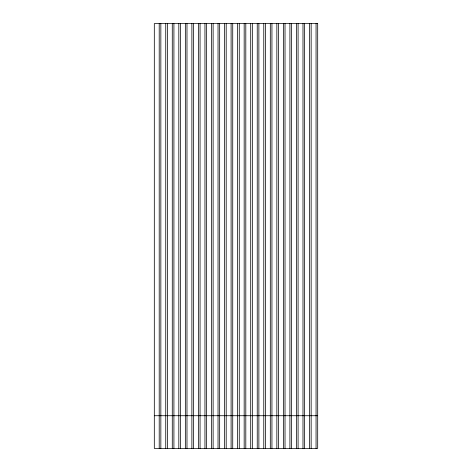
<?xml version="1.0" encoding="UTF-8"?>
<svg xmlns="http://www.w3.org/2000/svg" width="472" height="472" viewBox="0 0 472 472"><rect width="100%" height="100%" fill="white"/><g stroke="black" fill="none" stroke-linecap="round" stroke-linejoin="round"><path stroke-width="0.71" d="M154.309 415.726L257.24 415.726M257.34 415.726L263.777 415.726M263.966 415.726L304.446 415.726M304.623 415.726L316.057 415.726M316.222 415.726L317.691 415.726M316.057 23.6L316.057 448.4M311.154 23.6L311.154 448.4M309.526 23.6L309.526 448.4M304.623 23.6L304.623 448.4M302.989 23.6L302.989 448.4M298.086 23.6L298.086 448.4M296.451 23.6L296.451 448.4M291.548 23.6L291.548 448.4M289.914 23.6L289.914 448.4M285.017 23.6L285.017 448.4M283.383 23.6L283.383 448.4M278.48 23.6L278.48 448.4M276.846 23.6L276.846 448.4M271.943 23.6L271.943 448.4M270.308 23.6L270.308 448.4M265.411 23.6L265.411 448.4M263.777 23.6L263.777 448.4M258.874 23.6L258.874 448.4M257.24 23.6L257.24 448.4M252.337 23.6L252.337 448.4M250.703 23.6L250.703 448.4M245.806 23.6L245.806 448.4M244.172 23.6L244.172 448.4M239.269 23.6L239.269 448.4M237.634 23.6L237.634 448.4M232.731 23.6L232.731 448.4M231.097 23.6L231.097 448.4M226.194 23.6L226.194 448.4M224.566 23.6L224.566 448.4M219.663 23.6L219.663 448.4M218.029 23.6L218.029 448.4M213.126 23.6L213.126 448.4M211.491 23.6L211.491 448.4M206.588 23.6L206.588 448.4M204.954 23.6L204.954 448.4M200.057 23.6L200.057 448.4M198.423 23.6L198.423 448.4M193.52 23.6L193.52 448.4M191.886 23.6L191.886 448.4M186.983 23.6L186.983 448.4M185.348 23.6L185.348 448.4M180.452 23.6L180.452 448.4M178.817 23.6L178.817 448.4M173.914 23.6L173.914 448.4M172.28 23.6L172.28 448.4M167.377 23.6L167.377 448.4M165.743 23.6L165.743 448.4M160.846 23.6L160.846 448.4M159.212 23.6L159.212 448.4M317.691 23.6L154.309 23.6L154.309 448.4L317.691 448.4L317.691 23.6"/></g></svg>
